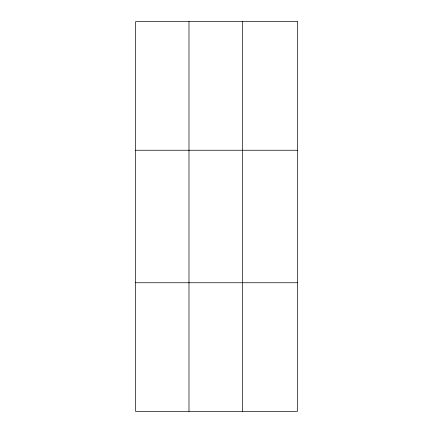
<?xml version="1.0" encoding="UTF-8"?>
<svg xmlns="http://www.w3.org/2000/svg" width="433" height="433" viewBox="0 0 433 433"><rect width="100%" height="100%" fill="white"/><g stroke="black" fill="none" stroke-linecap="round" stroke-linejoin="round"><path stroke-width="0.65" d="M188.983 21.65L188.983 411.35M242.399 21.65L242.399 411.35M135.561 150.251L297.439 150.251M135.561 282.749L297.439 282.749M297.439 21.65L297.439 411.35L135.561 411.35L135.561 21.65L297.439 21.65"/></g></svg>
